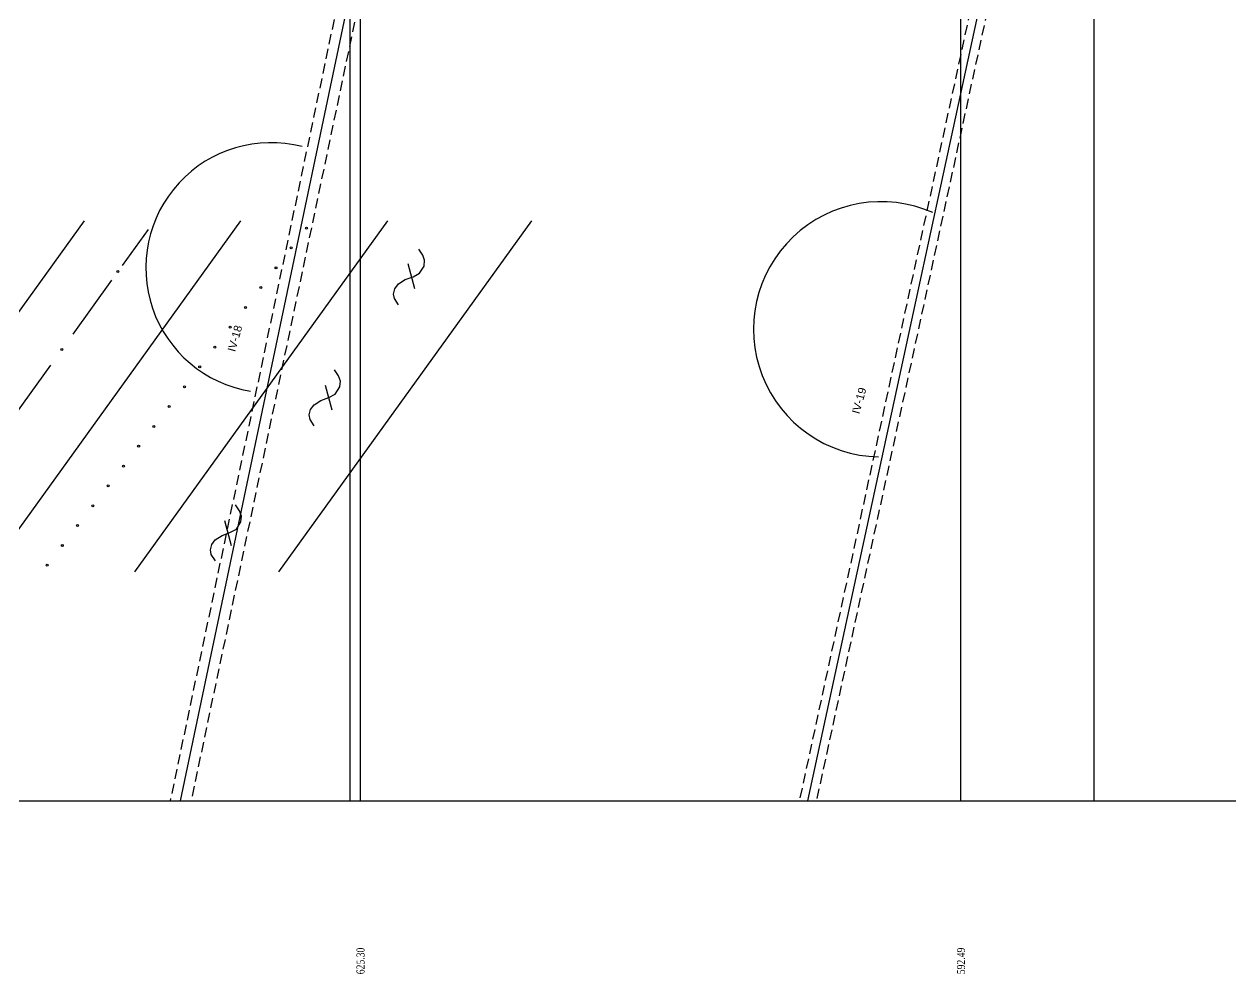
# Model space of a CAD drawing. Header units: inches. Extents: x 444671 to 463716, y 1783086 to 1794968.
# Drawn here: x 450504 to 451107, y 1786952 to 1787426 of the extents above; entities that cross this region are included whole.
import ezdxf
from ezdxf.enums import TextEntityAlignment as Align

# ---------------------------------------------------------------- set-up
doc = ezdxf.new("R2010")
doc.units = ezdxf.units.IN
doc.header["$MEASUREMENT"] = 0
doc.linetypes.add('DASHED', pattern=[0.75, 0.5, -0.25])
doc.linetypes.add('HIDDEN', pattern=[0.375, 0.25, -0.125])
for name, color, linetype in [('Dchat', 33, 'Continuous'), ('Dong', 252, 'HIDDEN'), ('Khung_bang', 140, 'Continuous'), ('Text', 3, 'Continuous'), ('Thachhoc', 125, 'Continuous')]:
    doc.layers.add(name, color=color, linetype=linetype)
doc.layers.add('Dut gay', color=1, linetype='Continuous', lineweight=25)
doc.styles.add('VNARIAL', font='')
doc.styles.add('Vntimeshx', font='vntime.shx', dxfattribs={"width": 0.8, "bigfont": 'vn1.shx'})
doc.styles.get('VNARIAL').set_extended_font_data('.VnArial')

# ---------------------------------------------------------------- blocks, each defined once
blk = doc.blocks.new('l1')
at = {"layer": 'Thachhoc'}
for points in [[(-85.85, -35.08), (-35.29, 35.08)], [(-56.48, -35.08), (-5.92, 35.08)], [(-25.28, -35.08), (25.28, 35.08)], [(-24.95, 28.06), (-19.78, 35.24)], [(4.13, -35.08), (54.69, 35.08)], [(32.93, -35.08), (83.49, 35.08)], [(1.67, 26.16), (6.84, 33.33)], [(56.83, 18.28), (55.99, 19.53), (55.84, 20.43), (56.09, 21.49), (56.82, 22.45), (58.17, 23.34), (59.72, 23.91), (61.04, 24.58), (61.94, 26.04), (62.04, 27.19), (61.67, 28.22), (60.86, 29.44)], [(-34.83, 14.36), (-27.07, 25.12)], [(60.09, 21.48), (58.77, 26.45)], [(-8.21, 12.45), (-0.45, 23.21)], [(-49.03, -5.35), (-39.31, 8.14)], [(-22.41, -7.26), (-12.68, 6.23)], [(39.98, -5.86), (39.15, -4.61), (39, -3.71), (39.25, -2.65), (39.97, -1.68), (41.33, -0.8), (42.88, -0.23), (44.19, 0.45), (45.09, 1.9), (45.2, 3.05), (44.83, 4.08), (44.01, 5.31)], [(43.54, -2.76), (42.21, 2.2)], [(-60.32, -21.02), (-51.7, -9.05)], [(-33.7, -22.92), (-25.08, -10.96)], [(20.22, -32.83), (19.39, -31.58), (19.24, -30.69), (19.49, -29.63), (20.21, -28.66), (21.57, -27.77), (23.12, -27.2), (24.43, -26.53), (25.33, -25.07), (25.44, -23.92), (25.07, -22.89), (24.25, -21.67)], [(-70.34, -34.92), (-63.82, -25.87)], [(23.42, -29.87), (22.1, -24.9)], [(-43.72, -36.83), (-37.19, -27.77)]]:
    blk.add_lwpolyline(points, dxfattribs=at)
for centre in [(38.44, 33.62), (35.39, 29.66), (0.72, 24.94), (32.34, 25.69), (29.29, 21.73), (26.24, 17.77), (23.19, 13.81), (20.14, 9.85), (-10.47, 9.35), (17.09, 5.88), (14.04, 1.92), (10.99, -2.04), (7.94, -6), (-23.52, -8.98), (4.89, -9.97), (1.84, -13.93), (-1.21, -17.89), (-4.26, -21.85), (-35.4, -25.2), (-7.31, -25.81), (-10.36, -29.78), (-13.41, -33.74)]:
    blk.add_circle(centre, 0.198, dxfattribs=at)

msp = doc.modelspace()

# ---------------------------------------------------------------- linework, layer by layer
at = {"layer": 'Dchat', "color": 14}
for centre, radius, start, end in [((450627.7206, 1787304.5766), 62.5038, 75.5816179, 260.539835), ((450932.6076, 1787273.88), 63.7364, 66.0766433, 268.8370547)]:
    msp.add_arc(centre, radius, start, end, dxfattribs=at)
at = {"layer": 'Dong', "linetype": 'ByBlock'}
for p, q in [((450672.4938, 1787038.3548), (450672.4938, 1787663.6595)), ((450972.4938, 1787038.3548), (450972.4938, 1787630.8447)), ((450667.3536, 1787038.3548), (450667.3536, 1787519.7811)), ((451039.1048, 1787038.3548), (451039.1048, 1787512.346))]:
    msp.add_line(p, q, dxfattribs=at)
at = {"layer": 'Dut gay', "linetype": 'DASHED', "ltscale": 10, "flags": 128}
for points in [[(450700.8854, 1787626.7454), (450577.3822, 1787038.3548)], [(450711.0971, 1787625.4603), (450587.8637, 1787038.3548)], [(451013.5786, 1787601.7766), (450891.7079, 1787038.3548)], [(451022.062, 1787601.5324), (450900.2441, 1787038.3548)]]:
    msp.add_lwpolyline(points, dxfattribs=at)
at = {"layer": 'Dut gay'}
for points in [[(450705.7387, 1787625.7301), (450582.4486, 1787038.3548)], [(451017.6815, 1787601.7801), (450895.81, 1787038.3548)]]:
    msp.add_lwpolyline(points, dxfattribs=at)
at = {"layer": 'Khung_bang', "linetype": 'ByBlock'}
msp.add_lwpolyline([(446139.7357, 1787038.3548), (458289.9137, 1787038.3548)], dxfattribs=at)

# ---------------------------------------------------------------- block references
at = {"layer": 'Dchat', "color": 1, "linetype": 'ByBlock', "xscale": 2.5, "yscale": 2.5, "zscale": 2.5}
msp.add_blockref('l1', (450549.4216, 1787240.3687), dxfattribs=at)

# ---------------------------------------------------------------- texts
at = {"layer": 'Dchat', "color": 14, "lineweight": 13, "style": 'VNARIAL'}
for s, p in [('IV-18', (450609.8298, 1787262.3348)), ('IV-19', (450921.6806, 1787231.261))]:
    msp.add_text(s, height=4, rotation=74.0741061, dxfattribs=at).set_placement(p)
at = {"layer": 'Text', "linetype": 'ByBlock', "style": 'Vntimeshx', "width": 0.8}
for s, p in [('625.30', (450672.4938, 1786958.3548)), ('592.49', (450972.4938, 1786958.3548))]:
    msp.add_text(s, height=4, rotation=90, dxfattribs=at).set_placement(p, align=Align.MIDDLE_CENTER)

doc.saveas('drawing.dxf')
